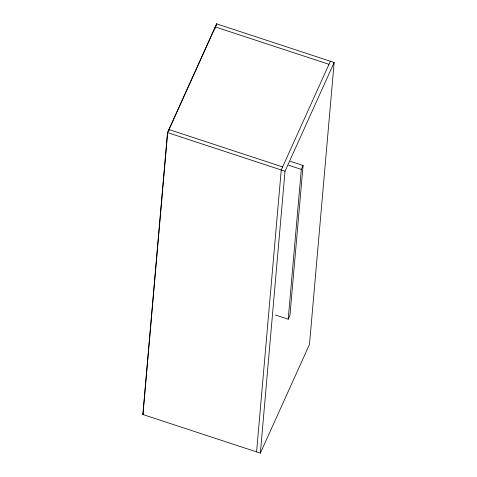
<?xml version="1.0" encoding="UTF-8"?>
<svg xmlns="http://www.w3.org/2000/svg" width="477" height="477" viewBox="0 0 477 477"><rect width="100%" height="100%" fill="white"/><g stroke="black" fill="none" stroke-linecap="round" stroke-linejoin="round"><path stroke-width="0.72" d="M142.85 414.507L167.516 132.582L216.641 23.85L334.15 62.493L309.484 344.418L260.359 453.15L142.85 414.507L143.404 413.285M142.975 414.549L167.642 132.624L216.773 23.892L216.641 25.376M168.798 130.68L168.894 129.529L282.628 166.926M168.924 130.722L169.025 129.565M215.163 28.06L215.264 26.909L328.993 64.306M215.288 28.101L215.389 26.95M216.516 25.335L216.641 23.85M256.578 451.91L281.245 169.985L330.376 61.247M260.359 453.15L285.019 171.225L334.15 62.493M275.479 315.017L288.203 319.202L301.309 169.401L303.08 165.489L290.35 161.304M303.08 165.489L289.968 315.297L288.203 319.202M288.585 165.215L301.309 169.401M167.516 132.582L285.019 171.225"/></g></svg>
